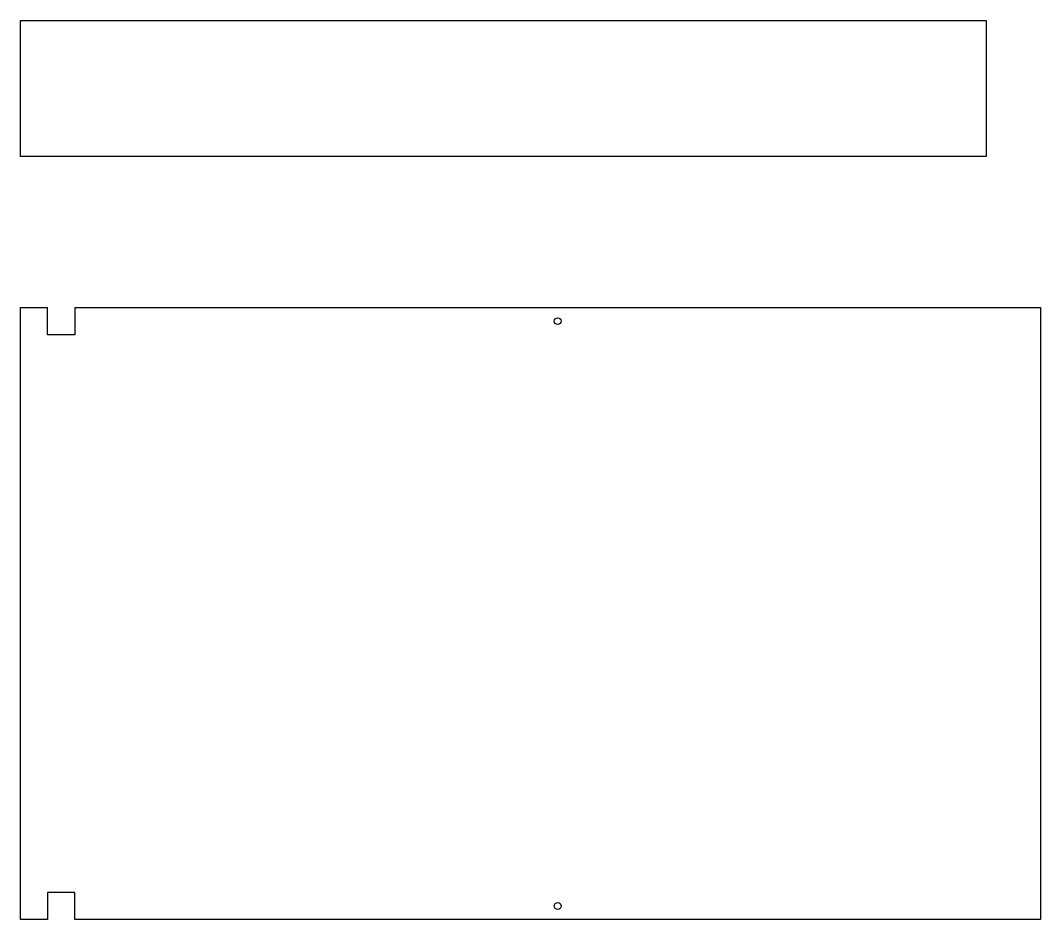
# Model space of a CAD drawing. Header units: millimetres. Extents: x 198 to 948, y 568 to 1229.
import ezdxf

# ---------------------------------------------------------------- set-up
doc = ezdxf.new("R2010")
doc.units = ezdxf.units.MM

msp = doc.modelspace()

# ---------------------------------------------------------------- linework, layer by layer
msp.add_lwpolyline([(197.88, 1229.45), (907.88, 1229.45), (907.88, 1129.45), (197.88, 1129.45)], close=True)
for points in [[(217.88, 568.3), (197.88, 568.3), (197.88, 1018.3), (217.88, 1018.3)], [(237.88, 1018.3), (237.88, 998.3), (217.88, 998.3), (217.88, 1018.3)], [(237.88, 1018.3), (947.88, 1018.3), (947.88, 568.3), (237.88, 568.3)], [(237.88, 568.3), (237.88, 588.3), (217.88, 588.3), (217.88, 568.3)]]:
    msp.add_lwpolyline(points)
for centre in [(592.88, 1008.3), (592.88, 578.3)]:
    msp.add_circle(centre, 2.5)

doc.saveas('drawing.dxf')
